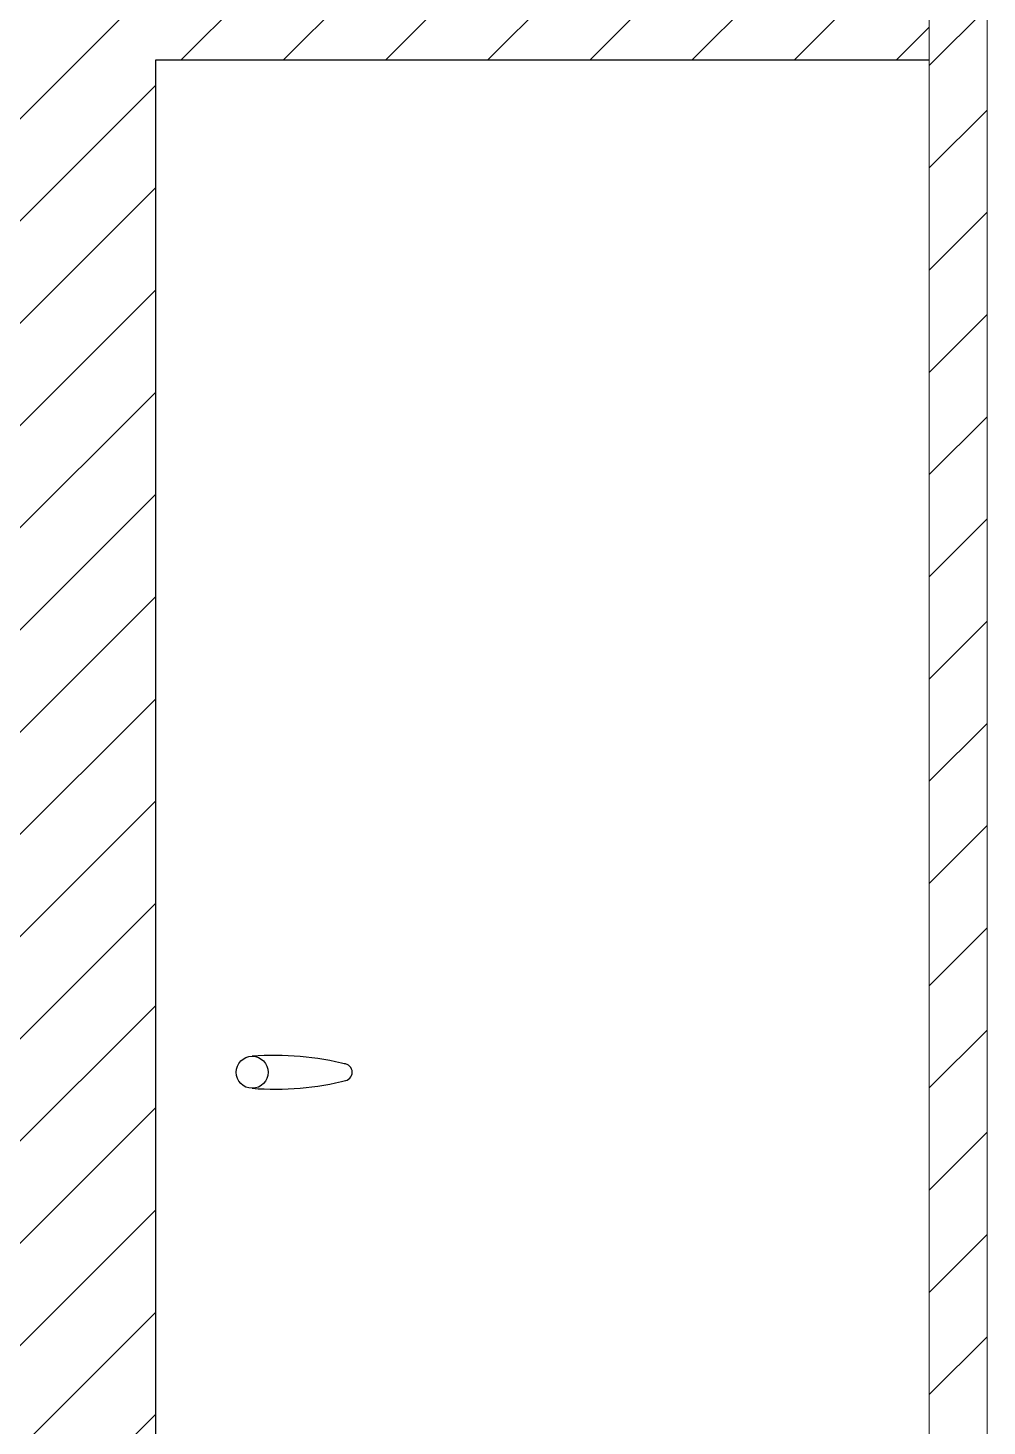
# Model space of a CAD drawing. Header units: millimetres. Extents: x -215875 to 28279, y -2277 to 9295.
# Drawn here: x 21943 to 22773, y 3259 to 4467 of the extents above; entities that cross this region are included whole.
import ezdxf

# ---------------------------------------------------------------- set-up
doc = ezdxf.new("R2010")
doc.units = ezdxf.units.MM
doc.header["$MEASUREMENT"] = 0
doc.linetypes.add('HIDDEN', pattern=[9.525, 6.35, -3.175])
doc.layers.get('0').update_dxf_attribs({"lineweight": 25})
for name, color, linetype, lineweight in [('D', 3, 'Continuous', 13), ('H', 2, 'HIDDEN', 15), ('S', 4, 'Continuous', 15)]:
    doc.layers.add(name, color=color, linetype=linetype, lineweight=lineweight)

msp = doc.modelspace()

# ---------------------------------------------------------------- hatches: boundary and pattern name
at = {"layer": 'D', "ltscale": 10}
h = msp.add_hatch(dxfattribs=at)
h.set_pattern_fill('ANSI31', color=256, scale=500, style=0)
h.set_pattern_definition([(45, (238863.4, 22972.41), (-44.194174, 44.194174), [])])
h.paths.add_polyline_path([(20691.829, 4439.491), (20022.613, 4439.491), (20022.613, 5352.556), (22722.613, 5352.556), (22722.613, 4439.491), (22053.398, 4439.491), (22053.398, 2652.556), (21922.613, 2652.556), (21922.613, 4492.556), (20822.613, 4492.556), (20822.613, 2652.556), (20691.829, 2652.556)])
at = {"layer": 'H', "ltscale": 5}
h = msp.add_hatch(dxfattribs=at)
h.set_pattern_fill('ANSI31', color=256, scale=500, style=0)
h.set_pattern_definition([(45, (238397.184, 23268.486), (-44.194174, 44.194174), [])])
h.paths.add_polyline_path([(22772.613, 2602.556), (22772.613, 5352.556), (22722.613, 5352.556), (22722.613, 2652.556), (20022.613, 2652.556), (20022.613, 5352.556), (19972.613, 5352.556), (19972.613, 2602.556)])
h.paths.add_polyline_path([(22772.613, 5352.556), (22722.613, 5352.556)], flags=16)
h.paths.add_polyline_path([(19972.613, 5352.556), (20022.613, 5352.556)], flags=16)

# ---------------------------------------------------------------- linework, layer by layer
for p, q in [((22053.398, 4439.491), (22053.398, 2652.556)), ((22722.613, 4439.491), (22053.398, 4439.491))]:
    msp.add_line(p, q)
msp.add_circle((22137.021, 3564.39), 13.838)
for centre, radius, start, end in [((22156.651, 3326.507), 252.485, 75.656554, 94.459065), ((22216.037, 3564.39), 7.438, 272.871294, 87.128706), ((22156.651, 3802.272), 252.485, 265.540935, 284.343446)]:
    msp.add_arc(centre, radius, start, end)
at = {"layer": 'S'}
for p, q in [((22722.613, 2652.556), (22722.613, 5352.556)), ((22772.613, 2602.556), (22772.613, 5352.556))]:
    msp.add_line(p, q, dxfattribs=at)

doc.saveas('drawing.dxf')
